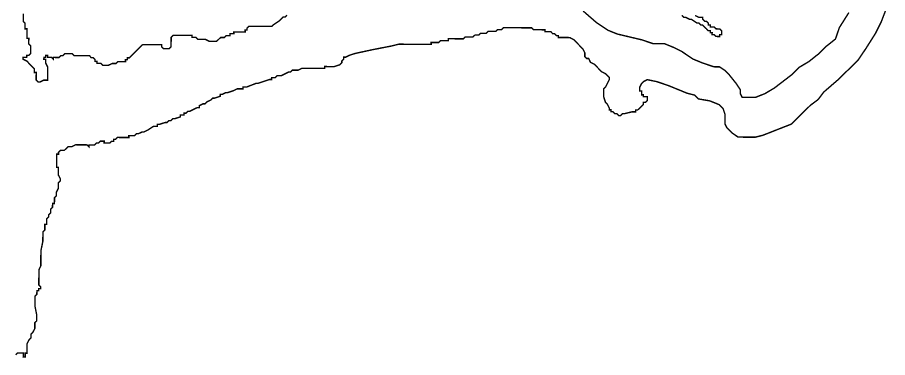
# Model space of a CAD drawing. Header units: metres. Extents: x 319816 to 366074, y 1739234 to 1838803.
# Drawn here: x 336078 to 337934, y 1794520 to 1795246 of the extents above; entities that cross this region are included whole.
import ezdxf

# ---------------------------------------------------------------- set-up
doc = ezdxf.new("R2010")
doc.units = ezdxf.units.M
doc.header["$MEASUREMENT"] = 0
doc.layers.add('HAZARDS LINE', color=1, linetype='Continuous')

msp = doc.modelspace()

# ---------------------------------------------------------------- linework, layer by layer
at = {"layer": 'HAZARDS LINE', "lineweight": 18, "const_width": 3}
for points in [[(337932.4, 1795268.1), (337920, 1795235.8), (337907.8, 1795211.6), (337887.4, 1795179.3), (337871, 1795155.1), (337830.3, 1795114.8), (337797.8, 1795086.7), (337785.6, 1795070.6), (337769.3, 1795058.5), (337744.9, 1795034.3), (337728.6, 1795018.2), (337708.3, 1795010.3), (337688, 1795002.3), (337667.7, 1794994.3), (337651.5, 1794990.3), (337631.3, 1794990.4), (337615.1, 1794990.5), (337603, 1794998.7), (337590.9, 1795010.9), (337586.9, 1795019), (337587, 1795031.2), (337587, 1795039.3), (337583.1, 1795051.4), (337575, 1795059.6), (337554.8, 1795067.8), (337530.6, 1795072), (337522.5, 1795080.1), (337506.3, 1795084.2), (337465.9, 1795100.7), (337441.7, 1795108.9), (337421.5, 1795113.1), (337413.4, 1795109.1), (337409.3, 1795105), (337405.2, 1795097), (337405.2, 1795092.9), (337405.2, 1795088.9), (337409.2, 1795088.8), (337409.2, 1795084.8), (337409.2, 1795080.7), (337413.2, 1795080.7), (337413.2, 1795076.7), (337417.2, 1795076.6), (337421.3, 1795076.6), (337421.3, 1795072.6), (337421.2, 1795068.5), (337417.2, 1795064.5), (337413.1, 1795064.5), (337413.1, 1795060.5), (337409, 1795056.4), (337405, 1795052.4), (337400.9, 1795048.4), (337396.8, 1795048.4), (337396.8, 1795044.4), (337392.8, 1795044.4), (337388.7, 1795044.4), (337372.5, 1795040.5), (337368.5, 1795040.5), (337364.4, 1795036.5), (337360.3, 1795036.5), (337356.3, 1795040.5), (337352.3, 1795040.6), (337348.3, 1795044.6), (337344.2, 1795044.7), (337344.2, 1795048.7), (337340.2, 1795048.7), (337340.2, 1795052.8), (337336.2, 1795060.9), (337332.2, 1795065), (337328.2, 1795077.1), (337328.2, 1795081.2), (337328.2, 1795085.2), (337328.3, 1795093.3), (337332.4, 1795097.4), (337340.5, 1795113.5), (337340.6, 1795117.6), (337336.5, 1795121.6), (337332.5, 1795125.7), (337324.4, 1795129.8), (337316.4, 1795137.9), (337308.3, 1795146.1), (337300.3, 1795150.2), (337296.3, 1795158.3), (337292.2, 1795158.3), (337288.2, 1795162.4), (337288.2, 1795170.5), (337284.2, 1795178.6), (337264.1, 1795198.9), (337256, 1795203), (337252, 1795203.1), (337247.9, 1795203.1), (337239.8, 1795203.1), (337235.8, 1795203.2), (337231.7, 1795203.2), (337231.8, 1795207.2), (337227.7, 1795207.2), (337223.7, 1795211.3), (337219.6, 1795211.3), (337215.6, 1795215.4), (337211.6, 1795215.4), (337207.5, 1795215.5), (337203.5, 1795215.5), (337203.5, 1795219.5), (337199.5, 1795219.5), (337195.4, 1795219.6), (337191.4, 1795219.6), (337187.3, 1795219.6), (337183.3, 1795219.6), (337179.2, 1795219.7), (337175.2, 1795223.7), (337171.1, 1795223.8), (337167.1, 1795223.8), (337163, 1795223.8), (337159, 1795223.8), (337154.9, 1795223.8), (337150.9, 1795223.9), (337146.9, 1795223.9), (337142.8, 1795223.9), (337138.8, 1795223.9), (337134.7, 1795224), (337130.7, 1795224), (337126.6, 1795224), (337122.6, 1795224), (337118.5, 1795224), (337114.5, 1795224.1), (337110.4, 1795220), (337106.4, 1795220.1), (337102.3, 1795220.1), (337098.2, 1795216.1), (337094.2, 1795216.1), (337090.1, 1795216.1), (337086.1, 1795216.1), (337082, 1795216.1), (337078, 1795212.1), (337073.9, 1795212.1), (337069.9, 1795212.2), (337065.8, 1795212.2), (337061.8, 1795208.2), (337057.7, 1795208.2), (337053.7, 1795208.2), (337049.6, 1795204.2), (337045.6, 1795204.2), (337041.5, 1795204.2), (337037.5, 1795204.2), (337033.4, 1795204.3), (337029.3, 1795200.2), (337025.3, 1795200.3), (337021.2, 1795200.3), (337017.2, 1795200.3), (337013.1, 1795200.3), (337009.1, 1795200.4), (337005.1, 1795200.4), (337001, 1795200.4), (336997, 1795200.4), (336996.9, 1795196.4), (336992.9, 1795196.4), (336984.8, 1795196.4), (336980.7, 1795196.5), (336976.7, 1795192.4), (336972.6, 1795192.5), (336968.6, 1795192.5), (336960.5, 1795192.5), (336960.5, 1795188.5), (336956.4, 1795188.5), (336920, 1795188.7), (336891.6, 1795188.9), (336875.4, 1795184.9), (336834.9, 1795177), (336798.4, 1795169.1), (336786.3, 1795165.2), (336778.2, 1795161.2), (336774.1, 1795161.2), (336774.1, 1795157.1), (336770, 1795153.1), (336770, 1795149.1), (336765.9, 1795145), (336753.8, 1795141), (336733.5, 1795141.2), (336733.5, 1795137.1), (336729.5, 1795137.1), (336717.3, 1795137.2), (336713.3, 1795137.2), (336709.2, 1795137.2), (336701.1, 1795137.3), (336697.1, 1795137.3), (336693, 1795137.3), (336689, 1795137.4), (336684.9, 1795137.4), (336676.8, 1795133.4), (336672.8, 1795133.4), (336668.7, 1795133.4), (336664.7, 1795133.4), (336660.6, 1795129.4), (336656.5, 1795129.4), (336648.4, 1795125.4), (336640.3, 1795121.4), (336636.3, 1795121.5), (336632.2, 1795121.5), (336628.1, 1795117.4), (336620.1, 1795117.5), (336620, 1795113.4), (336616, 1795113.5), (336603.8, 1795109.5), (336591.7, 1795105.5), (336587.6, 1795105.5), (336567.3, 1795097.5), (336563.3, 1795097.6), (336559.2, 1795097.6), (336559.2, 1795093.5), (336555.2, 1795093.6), (336547.1, 1795093.6), (336538.9, 1795089.6), (336526.8, 1795085.6), (336522.7, 1795085.6), (336514.6, 1795081.6), (336510.6, 1795081.7), (336510.5, 1795077.6), (336498.4, 1795073.6), (336494.3, 1795073.7), (336490.3, 1795069.6), (336482.1, 1795065.6), (336478.1, 1795061.6), (336474, 1795061.6), (336465.9, 1795057.6), (336465.9, 1795053.6), (336461.8, 1795053.6), (336453.7, 1795049.6), (336445.6, 1795045.6), (336441.6, 1795045.6), (336437.5, 1795041.6), (336433.4, 1795041.6), (336433.4, 1795037.6), (336425.3, 1795037.6), (336425.3, 1795033.6), (336413.1, 1795029.6), (336409.1, 1795029.6), (336405, 1795025.6), (336401, 1795025.6), (336396.9, 1795021.6), (336392.8, 1795021.6), (336380.7, 1795017.6), (336376.6, 1795017.6), (336376.6, 1795013.6), (336372.6, 1795013.6), (336368.5, 1795013.6), (336356.3, 1795005.6), (336348.2, 1795001.6), (336344.2, 1795001.6), (336336, 1794997.6), (336332, 1794997.6), (336327.9, 1794993.6), (336323.9, 1794993.6), (336315.8, 1794993.7), (336315.8, 1794989.6), (336311.7, 1794989.7), (336307.7, 1794989.7), (336303.6, 1794989.7), (336299.6, 1794989.7), (336295.5, 1794989.7), (336291.5, 1794989.8), (336287.4, 1794985.7), (336283.4, 1794985.8), (336283.3, 1794981.7), (336279.3, 1794981.7), (336275.2, 1794977.7), (336271.2, 1794977.7), (336267.1, 1794977.8), (336263.1, 1794977.8), (336263.1, 1794981.8), (336259, 1794981.8), (336255, 1794981.9), (336250.9, 1794977.8), (336246.9, 1794977.9), (336242.8, 1794973.8), (336238.8, 1794973.9), (336234.7, 1794973.9), (336230.7, 1794973.9), (336230.6, 1794969.9), (336226.6, 1794973.9), (336222.6, 1794974), (336218.5, 1794974), (336214.5, 1794974), (336210.4, 1794974), (336206.4, 1794974), (336202.3, 1794974.1), (336194.2, 1794970.1), (336186.1, 1794970.1), (336182.1, 1794966.1), (336178, 1794962.1), (336173.9, 1794962.1), (336169.9, 1794962.1), (336165.8, 1794958.1), (336165.8, 1794954), (336161.7, 1794954), (336161.7, 1794950), (336161.7, 1794937.9), (336161.6, 1794933.8), (336161.6, 1794925.7), (336165.6, 1794925.7), (336165.6, 1794921.6), (336165.6, 1794913.5), (336165.5, 1794909.5), (336169.6, 1794901.4), (336169.5, 1794897.3), (336165.5, 1794893.3), (336165.4, 1794889.3), (336165.4, 1794885.2), (336165.4, 1794881.2), (336161.3, 1794873.1), (336161.3, 1794869), (336161.3, 1794865), (336157.2, 1794861), (336157.2, 1794856.9), (336157.1, 1794848.8), (336153.1, 1794848.8), (336153, 1794844.8), (336153, 1794840.7), (336149, 1794836.7), (336148.9, 1794828.6), (336144.8, 1794824.6), (336144.8, 1794820.5), (336140.7, 1794816.5), (336140.7, 1794812.5), (336140.7, 1794808.4), (336140.7, 1794804.4), (336136.6, 1794804.4), (336136.6, 1794792.2), (336132.5, 1794788.2), (336132.4, 1794776.1), (336132.4, 1794772), (336132.4, 1794768), (336128.2, 1794747.8), (336128.1, 1794731.6), (336128.1, 1794727.5), (336128.1, 1794723.5), (336128, 1794715.4), (336124, 1794707.3), (336123.9, 1794699.2), (336123.9, 1794695.2), (336123.9, 1794691.1), (336123.8, 1794687.1), (336123.8, 1794683), (336123.8, 1794679), (336123.8, 1794674.9), (336127.8, 1794670.8), (336127.8, 1794666.8), (336123.7, 1794666.8), (336123.7, 1794662.8), (336119.7, 1794662.8), (336119.6, 1794658.7), (336119.6, 1794654.7), (336115.5, 1794650.7), (336115.5, 1794646.6), (336115.5, 1794642.6), (336115.5, 1794634.5), (336115.4, 1794630.4), (336119.4, 1794610.2), (336119.3, 1794602.1), (336119.3, 1794598), (336115.2, 1794594), (336115.2, 1794589.9), (336115.2, 1794585.9), (336115.2, 1794581.8), (336111.1, 1794573.8), (336107, 1794569.7), (336107, 1794561.7), (336102.9, 1794557.6), (336098.8, 1794549.6), (336098.8, 1794545.5), (336098.7, 1794537.4), (336098.7, 1794529.3), (336094.6, 1794529.3), (336094.6, 1794525.3), (336094.6, 1794521.2), (336090.5, 1794521.3), (336090.6, 1794525.3), (336090.6, 1794529.4), (336086.5, 1794529.4), (336082.5, 1794529.4), (336078.4, 1794529.4), (336074.4, 1794525.4)], [(336090.5, 1795254), (336090.5, 1795245.9), (336090.5, 1795241.9), (336090.5, 1795237.8), (336094.5, 1795233.8), (336094.5, 1795229.7), (336094.4, 1795225.7), (336094.4, 1795221.6), (336098.5, 1795221.6), (336098.4, 1795217.5), (336098.4, 1795213.5), (336098.4, 1795209.4), (336098.4, 1795201.4), (336102.4, 1795201.3), (336102.4, 1795197.3), (336102.3, 1795189.2), (336106.4, 1795185.1), (336106.3, 1795181.1), (336106.3, 1795177), (336106.3, 1795173), (336106.3, 1795168.9), (336102.2, 1795164.9), (336098.2, 1795164.9), (336098.1, 1795160.9), (336094.1, 1795160.9), (336090, 1795160.9), (336090, 1795156.9), (336098.1, 1795152.8), (336102.1, 1795148.7), (336106.1, 1795144.6), (336110.2, 1795140.6), (336114.2, 1795136.5), (336114.2, 1795132.4), (336114.1, 1795128.4), (336118.2, 1795128.4), (336118.2, 1795124.3), (336118.1, 1795120.3), (336118.1, 1795116.2), (336118.1, 1795112.2), (336122.1, 1795108.1), (336126.2, 1795108.1), (336134.3, 1795112.1), (336138.3, 1795112.1), (336142.4, 1795112), (336142.4, 1795120.1), (336142.5, 1795140.4), (336138.5, 1795148.5), (336138.6, 1795156.6), (336134.5, 1795156.6), (336134.6, 1795160.7), (336138.6, 1795160.6), (336138.6, 1795164.7), (336142.7, 1795164.7), (336142.7, 1795160.6), (336146.7, 1795160.6), (336150.7, 1795160.6), (336154.8, 1795156.5), (336154.8, 1795160.6), (336158.8, 1795160.5), (336162.9, 1795160.5), (336166.9, 1795160.5), (336171, 1795164.5), (336175.1, 1795164.5), (336179.1, 1795168.5), (336183.2, 1795168.5), (336187.2, 1795168.5), (336191.3, 1795168.4), (336195.3, 1795168.4), (336199.3, 1795164.4), (336203.4, 1795164.3), (336207.4, 1795164.3), (336211.5, 1795164.3), (336215.5, 1795164.3), (336219.6, 1795164.2), (336223.6, 1795164.2), (336227.7, 1795164.2), (336231.7, 1795164.2), (336235.7, 1795160.1), (336239.8, 1795160.1), (336243.8, 1795156), (336243.8, 1795152), (336247.8, 1795151.9), (336247.8, 1795147.9), (336251.9, 1795147.9), (336255.9, 1795147.8), (336259.9, 1795143.8), (336264, 1795143.8), (336268, 1795143.7), (336272.1, 1795143.7), (336280.2, 1795147.7), (336284.3, 1795147.7), (336288.3, 1795147.7), (336292.4, 1795151.7), (336296.4, 1795151.7), (336300.5, 1795151.7), (336304.5, 1795151.6), (336308.6, 1795151.6), (336308.6, 1795155.7), (336312.6, 1795155.6), (336312.7, 1795159.7), (336316.7, 1795159.7), (336320.8, 1795163.7), (336324.8, 1795167.7), (336328.9, 1795171.7), (336333, 1795175.8), (336337.1, 1795179.8), (336341.1, 1795183.8), (336345.2, 1795187.8), (336349.2, 1795187.8), (336353.3, 1795187.8), (336357.3, 1795187.8), (336369.5, 1795187.7), (336373.5, 1795187.7), (336377.6, 1795187.7), (336381.6, 1795187.6), (336385.7, 1795187.6), (336385.6, 1795183.6), (336389.7, 1795179.5), (336393.7, 1795179.5), (336397.8, 1795179.5), (336401.8, 1795179.4), (336405.9, 1795183.5), (336405.9, 1795187.5), (336405.9, 1795191.6), (336406, 1795199.6), (336406, 1795203.7), (336410.1, 1795207.7), (336414.1, 1795207.7), (336418.2, 1795207.7), (336422.2, 1795207.7), (336426.3, 1795207.6), (336430.3, 1795207.6), (336434.4, 1795207.6), (336438.4, 1795207.6), (336442.4, 1795207.5), (336446.5, 1795207.5), (336450.5, 1795207.5), (336450.5, 1795203.4), (336454.6, 1795203.4), (336458.6, 1795203.4), (336462.6, 1795199.3), (336466.7, 1795199.3), (336474.8, 1795199.3), (336478.8, 1795199.2), (336486.9, 1795195.2), (336491, 1795195.1), (336495, 1795195.1), (336499, 1795195.1), (336503.1, 1795195.1), (336507.2, 1795199.1), (336511.2, 1795203.1), (336515.3, 1795203.1), (336519.3, 1795203.1), (336523.4, 1795207.1), (336527.4, 1795207.1), (336531.5, 1795207), (336531.5, 1795211.1), (336535.6, 1795211.1), (336539.6, 1795211.1), (336539.6, 1795215.1), (336543.7, 1795215.1), (336547.7, 1795215.1), (336551.8, 1795215), (336555.8, 1795215), (336559.9, 1795215), (336563.9, 1795215), (336563.9, 1795219), (336568, 1795219), (336568, 1795223), (336572.1, 1795227.1), (336576.1, 1795227), (336580.2, 1795227), (336584.2, 1795227), (336588.3, 1795227), (336592.3, 1795227), (336596.4, 1795226.9), (336600.4, 1795226.9), (336604.5, 1795226.9), (336608.5, 1795226.9), (336612.6, 1795226.8), (336616.6, 1795226.8), (336620.7, 1795226.8), (336624.7, 1795230.8), (336636.9, 1795238.9), (336641, 1795242.9), (336645.1, 1795246.9), (336649.1, 1795246.9), (336653.2, 1795250.9)], [(337284.7, 1795259.6), (337312.9, 1795235.1), (337337.1, 1795218.8), (337357.3, 1795210.6), (337409.8, 1795198.1), (337434.1, 1795189.9), (337458.3, 1795189.8), (337478.5, 1795181.6), (337494.7, 1795173.4), (337518.9, 1795157.1), (337539.1, 1795148.8), (337563.3, 1795140.6), (337575.5, 1795140.5), (337587.6, 1795132.4), (337595.6, 1795124.2), (337611.7, 1795103.9), (337619.7, 1795091.7), (337619.7, 1795083.6), (337623.7, 1795075.5), (337627.7, 1795075.5), (337635.8, 1795075.4), (337652, 1795075.3), (337672.3, 1795083.3), (337692.6, 1795095.4), (337729.2, 1795123.5), (337745.5, 1795139.6), (337765.8, 1795151.6), (337786.1, 1795167.7), (337802.4, 1795183.8), (337822.7, 1795199.9), (337830.9, 1795224.1), (337851.3, 1795256.4)], [(337523.4, 1795250.1), (337531.5, 1795246), (337535.6, 1795246), (337539.6, 1795246), (337539.6, 1795242), (337543.6, 1795237.9), (337547.7, 1795237.9), (337551.7, 1795233.8), (337551.7, 1795229.7), (337555.7, 1795229.7), (337555.7, 1795225.7), (337559.7, 1795225.6), (337563.8, 1795225.6), (337567.8, 1795221.6), (337575.9, 1795221.5), (337579.9, 1795217.4), (337579.9, 1795213.4), (337579.9, 1795209.3), (337575.8, 1795209.4), (337575.8, 1795205.3), (337571.8, 1795205.3), (337567.7, 1795205.4), (337563.7, 1795209.4), (337559.6, 1795209.5), (337559.7, 1795213.5), (337555.6, 1795213.5), (337555.6, 1795217.6), (337551.6, 1795217.6), (337547.6, 1795221.7), (337543.5, 1795225.7), (337539.5, 1795229.8), (337535.5, 1795229.8), (337531.4, 1795233.9), (337527.4, 1795233.9), (337515.3, 1795242.1), (337511.3, 1795242.1), (337503.2, 1795246.2), (337499.1, 1795246.2), (337495.1, 1795250.3)]]:
    msp.add_lwpolyline(points, dxfattribs=at)

doc.saveas('drawing.dxf')
